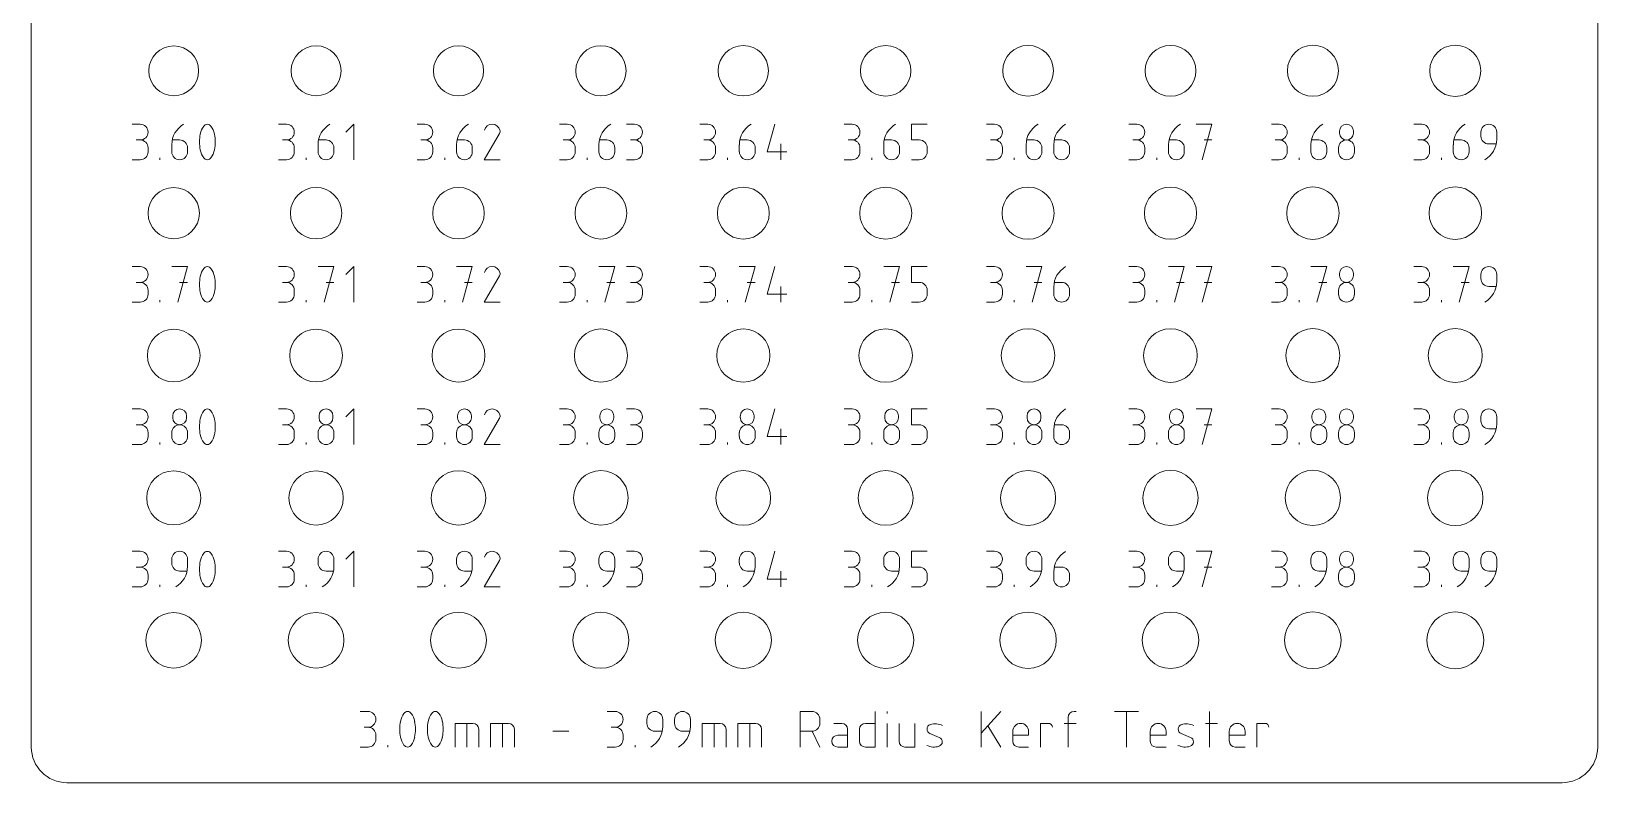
# Model space of a CAD drawing. Header units: millimetres. Extents: x -10 to 210, y -10 to 210.
# Drawn here: x -10 to 210, y -10 to 95.5 of the extents above; entities that cross this region are included whole.
import ezdxf

# ---------------------------------------------------------------- set-up
doc = ezdxf.new("R2010")
doc.units = ezdxf.units.MM
doc.layers.add('Base Plate', color=7, linetype='CONTINUOUS', lineweight=0, true_color=0x000000)
doc.layers.add('Etch', color=1, linetype='CONTINUOUS', lineweight=0, true_color=0xff0000)

msp = doc.modelspace()

# ---------------------------------------------------------------- linework, layer by layer
at = {"layer": 'Base Plate'}
for p, q in [((-10, -5), (-10, 205)), ((210, 205), (210, -5)), ((205, -10), (-5, -10))]:
    msp.add_line(p, q, dxfattribs=at)
for centre, radius in [((10, 90), 3.5), ((30, 90), 3.51), ((50, 90), 3.52), ((70, 90), 3.53), ((90, 90), 3.54), ((110, 90), 3.55), ((130, 90), 3.56), ((150, 90), 3.57), ((170, 90), 3.58), ((190, 90), 3.59), ((10, 70), 3.6), ((30, 70), 3.61), ((50, 70), 3.62), ((70, 70), 3.63), ((90, 70), 3.64), ((110, 70), 3.65), ((130, 70), 3.66), ((150, 70), 3.67), ((170, 70), 3.68), ((190, 70), 3.69), ((10, 50), 3.7), ((30, 50), 3.71), ((50, 50), 3.72), ((70, 50), 3.73), ((90, 50), 3.74), ((110, 50), 3.75), ((130, 50), 3.76), ((150, 50), 3.77), ((170, 50), 3.78), ((190, 50), 3.79), ((10, 30), 3.8), ((30, 30), 3.81), ((50, 30), 3.82), ((70, 30), 3.83), ((90, 30), 3.84), ((110, 30), 3.85), ((130, 30), 3.86), ((150, 30), 3.87), ((170, 30), 3.88), ((190, 30), 3.89), ((10, 10), 3.9), ((30, 10), 3.91), ((50, 10), 3.92), ((70, 10), 3.93), ((90, 10), 3.94), ((110, 10), 3.95), ((130, 10), 3.96), ((150, 10), 3.97), ((170, 10), 3.98), ((190, 10), 3.99)]:
    msp.add_circle(centre, radius, dxfattribs=at)
for centre, start, end in [((-5, -5), 180, 270), ((205, -5), 270, 0)]:
    msp.add_arc(centre, 5, start, end, dxfattribs=at)
at = {"layer": 'Etch'}
for p, q in [((4.17, 82.5), (5.28, 82.5)), ((24.72, 82.5), (25.83, 82.5)), ((34.17, 81.39), (35.28, 82.5)), ((35.28, 82.5), (35.28, 77.5)), ((44.17, 82.5), (45.28, 82.5)), ((64.17, 82.5), (65.28, 82.5)), ((73.61, 82.5), (74.72, 82.5)), ((83.89, 82.5), (85, 82.5)), ((93.33, 78.61), (94.44, 82.5)), ((104.17, 82.5), (105.28, 82.5)), ((115.83, 82.5), (113.61, 82.5)), ((113.61, 82.5), (113.61, 80.28)), ((124.17, 82.5), (125.28, 82.5)), ((144.17, 82.5), (145.28, 82.5)), ((153.61, 82.5), (155.83, 82.5)), ((155.83, 82.5), (154.44, 77.5)), ((164.17, 82.5), (165.28, 82.5)), ((173.75, 81.53), (173.75, 81.25)), ((175.69, 81.25), (175.69, 81.53)), ((184.17, 82.5), (185.28, 82.5)), ((5.28, 80.28), (4.72, 80.28)), ((9.72, 79.61), (9.72, 78.61)), ((10.83, 80.28), (9.79, 80.28)), ((25.83, 80.28), (25.28, 80.28)), ((30.28, 79.61), (30.28, 78.61)), ((31.39, 80.28), (30.34, 80.28)), ((45.28, 80.28), (44.72, 80.28)), ((49.72, 79.61), (49.72, 78.61)), ((50.83, 80.28), (49.79, 80.28)), ((53.61, 77.5), (55.76, 81.19)), ((65.28, 80.28), (64.72, 80.28)), ((69.72, 79.61), (69.72, 78.61)), ((70.83, 80.28), (69.79, 80.28)), ((74.72, 80.28), (74.17, 80.28)), ((85, 80.28), (84.44, 80.28)), ((89.44, 79.61), (89.44, 78.61)), ((90.56, 80.28), (89.51, 80.28)), ((95.28, 77.5), (95.28, 79.72)), ((105.28, 80.28), (104.72, 80.28)), ((109.72, 79.61), (109.72, 78.61)), ((110.83, 80.28), (109.79, 80.28)), ((113.61, 80.28), (114.72, 80.28)), ((125.28, 80.28), (124.72, 80.28)), ((129.72, 79.61), (129.72, 78.61)), ((130.83, 80.28), (129.79, 80.28)), ((133.61, 79.61), (133.61, 78.61)), ((134.72, 80.28), (133.68, 80.28)), ((145.28, 80.28), (144.72, 80.28)), ((149.72, 79.61), (149.72, 78.61)), ((150.83, 80.28), (149.79, 80.28)), ((154.72, 80.28), (155.83, 80.28)), ((165.28, 80.28), (164.72, 80.28)), ((169.72, 79.61), (169.72, 78.61)), ((170.83, 80.28), (169.79, 80.28)), ((185.28, 80.28), (184.72, 80.28)), ((189.72, 79.61), (189.72, 78.61)), ((190.83, 80.28), (189.79, 80.28)), ((193.61, 81.39), (193.61, 80.83)), ((194.72, 79.72), (195.77, 79.72)), ((195.83, 80.39), (195.83, 81.39)), ((5.28, 77.5), (4.17, 77.5)), ((6.39, 79.17), (6.39, 78.61)), ((8.06, 77.5), (8.06, 77.78)), ((11.94, 78.61), (11.94, 79.17)), ((25.83, 77.5), (24.72, 77.5)), ((26.94, 79.17), (26.94, 78.61)), ((28.61, 77.5), (28.61, 77.78)), ((32.5, 78.61), (32.5, 79.17)), ((45.28, 77.5), (44.17, 77.5)), ((46.39, 79.17), (46.39, 78.61)), ((48.06, 77.5), (48.06, 77.78)), ((51.94, 78.61), (51.94, 79.17)), ((55.83, 77.5), (53.61, 77.5)), ((65.28, 77.5), (64.17, 77.5)), ((66.39, 79.17), (66.39, 78.61)), ((68.06, 77.5), (68.06, 77.78)), ((71.94, 78.61), (71.94, 79.17)), ((74.72, 77.5), (73.61, 77.5)), ((75.83, 79.17), (75.83, 78.61)), ((85, 77.5), (83.89, 77.5)), ((86.11, 79.17), (86.11, 78.61)), ((87.78, 77.5), (87.78, 77.78)), ((91.67, 78.61), (91.67, 79.17)), ((96.11, 78.61), (93.33, 78.61)), ((105.28, 77.5), (104.17, 77.5)), ((106.39, 79.17), (106.39, 78.61)), ((108.06, 77.5), (108.06, 77.78)), ((111.94, 78.61), (111.94, 79.17)), ((114.72, 77.5), (113.61, 77.5)), ((115.83, 79.17), (115.83, 78.61)), ((125.28, 77.5), (124.17, 77.5)), ((126.39, 79.17), (126.39, 78.61)), ((128.06, 77.5), (128.06, 77.78)), ((131.94, 78.61), (131.94, 79.17)), ((135.83, 78.61), (135.83, 79.17)), ((145.28, 77.5), (144.17, 77.5)), ((146.39, 79.17), (146.39, 78.61)), ((148.06, 77.5), (148.06, 77.78)), ((151.94, 78.61), (151.94, 79.17)), ((165.28, 77.5), (164.17, 77.5)), ((166.39, 79.17), (166.39, 78.61)), ((168.06, 77.5), (168.06, 77.78)), ((171.94, 78.61), (171.94, 79.17)), ((173.61, 79.17), (173.61, 78.61)), ((175.83, 78.61), (175.83, 79.17)), ((185.28, 77.5), (184.17, 77.5)), ((186.39, 79.17), (186.39, 78.61)), ((188.06, 77.5), (188.06, 77.78)), ((191.94, 78.61), (191.94, 79.17)), ((4.17, 62.5), (5.28, 62.5)), ((9.72, 62.5), (11.94, 62.5)), ((11.94, 62.5), (10.56, 57.5)), ((24.72, 62.5), (25.83, 62.5)), ((30.28, 62.5), (32.5, 62.5)), ((32.5, 62.5), (31.11, 57.5)), ((34.17, 61.39), (35.28, 62.5)), ((35.28, 62.5), (35.28, 57.5)), ((44.17, 62.5), (45.28, 62.5)), ((49.72, 62.5), (51.94, 62.5)), ((51.94, 62.5), (50.56, 57.5)), ((64.17, 62.5), (65.28, 62.5)), ((69.72, 62.5), (71.94, 62.5)), ((71.94, 62.5), (70.56, 57.5)), ((73.61, 62.5), (74.72, 62.5)), ((83.89, 62.5), (85, 62.5)), ((89.44, 62.5), (91.67, 62.5)), ((91.67, 62.5), (90.28, 57.5)), ((93.33, 58.61), (94.44, 62.5)), ((104.17, 62.5), (105.28, 62.5)), ((109.72, 62.5), (111.94, 62.5)), ((111.94, 62.5), (110.56, 57.5)), ((115.83, 62.5), (113.61, 62.5)), ((113.61, 62.5), (113.61, 60.28)), ((124.17, 62.5), (125.28, 62.5)), ((129.72, 62.5), (131.94, 62.5)), ((131.94, 62.5), (130.56, 57.5)), ((144.17, 62.5), (145.28, 62.5)), ((149.72, 62.5), (151.94, 62.5)), ((151.94, 62.5), (150.56, 57.5)), ((153.61, 62.5), (155.83, 62.5)), ((155.83, 62.5), (154.44, 57.5)), ((164.17, 62.5), (165.28, 62.5)), ((169.72, 62.5), (171.94, 62.5)), ((171.94, 62.5), (170.56, 57.5)), ((184.17, 62.5), (185.28, 62.5)), ((189.72, 62.5), (191.94, 62.5)), ((191.94, 62.5), (190.56, 57.5)), ((5.28, 60.28), (4.72, 60.28)), ((10.83, 60.28), (11.94, 60.28)), ((25.83, 60.28), (25.28, 60.28)), ((31.39, 60.28), (32.5, 60.28)), ((45.28, 60.28), (44.72, 60.28)), ((50.83, 60.28), (51.94, 60.28)), ((53.61, 57.5), (55.76, 61.19)), ((65.28, 60.28), (64.72, 60.28)), ((70.83, 60.28), (71.94, 60.28)), ((74.72, 60.28), (74.17, 60.28)), ((85, 60.28), (84.44, 60.28)), ((90.56, 60.28), (91.67, 60.28)), ((95.28, 57.5), (95.28, 59.72)), ((105.28, 60.28), (104.72, 60.28)), ((110.83, 60.28), (111.94, 60.28)), ((113.61, 60.28), (114.72, 60.28)), ((125.28, 60.28), (124.72, 60.28)), ((130.83, 60.28), (131.94, 60.28)), ((133.61, 59.61), (133.61, 58.61)), ((134.72, 60.28), (133.68, 60.28)), ((145.28, 60.28), (144.72, 60.28)), ((150.83, 60.28), (151.94, 60.28)), ((154.72, 60.28), (155.83, 60.28)), ((165.28, 60.28), (164.72, 60.28)), ((170.83, 60.28), (171.94, 60.28)), ((173.75, 61.53), (173.75, 61.25)), ((175.69, 61.25), (175.69, 61.53)), ((185.28, 60.28), (184.72, 60.28)), ((190.83, 60.28), (191.94, 60.28)), ((193.61, 61.39), (193.61, 60.83)), ((194.72, 59.72), (195.77, 59.72)), ((195.83, 60.39), (195.83, 61.39)), ((5.28, 57.5), (4.17, 57.5)), ((6.39, 59.17), (6.39, 58.61)), ((8.06, 57.5), (8.06, 57.78)), ((25.83, 57.5), (24.72, 57.5)), ((26.94, 59.17), (26.94, 58.61)), ((28.61, 57.5), (28.61, 57.78)), ((45.28, 57.5), (44.17, 57.5)), ((46.39, 59.17), (46.39, 58.61)), ((48.06, 57.5), (48.06, 57.78)), ((55.83, 57.5), (53.61, 57.5)), ((65.28, 57.5), (64.17, 57.5)), ((66.39, 59.17), (66.39, 58.61)), ((68.06, 57.5), (68.06, 57.78)), ((74.72, 57.5), (73.61, 57.5)), ((75.83, 59.17), (75.83, 58.61)), ((85, 57.5), (83.89, 57.5)), ((86.11, 59.17), (86.11, 58.61)), ((87.78, 57.5), (87.78, 57.78)), ((96.11, 58.61), (93.33, 58.61)), ((105.28, 57.5), (104.17, 57.5)), ((106.39, 59.17), (106.39, 58.61)), ((108.06, 57.5), (108.06, 57.78)), ((114.72, 57.5), (113.61, 57.5)), ((115.83, 59.17), (115.83, 58.61)), ((125.28, 57.5), (124.17, 57.5)), ((126.39, 59.17), (126.39, 58.61)), ((128.06, 57.5), (128.06, 57.78)), ((135.83, 58.61), (135.83, 59.17)), ((145.28, 57.5), (144.17, 57.5)), ((146.39, 59.17), (146.39, 58.61)), ((148.06, 57.5), (148.06, 57.78)), ((165.28, 57.5), (164.17, 57.5)), ((166.39, 59.17), (166.39, 58.61)), ((168.06, 57.5), (168.06, 57.78)), ((173.61, 59.17), (173.61, 58.61)), ((175.83, 58.61), (175.83, 59.17)), ((185.28, 57.5), (184.17, 57.5)), ((186.39, 59.17), (186.39, 58.61)), ((188.06, 57.5), (188.06, 57.78)), ((4.17, 42.5), (5.28, 42.5)), ((24.72, 42.5), (25.83, 42.5)), ((34.17, 41.39), (35.28, 42.5)), ((35.28, 42.5), (35.28, 37.5)), ((44.17, 42.5), (45.28, 42.5)), ((64.17, 42.5), (65.28, 42.5)), ((73.61, 42.5), (74.72, 42.5)), ((83.89, 42.5), (85, 42.5)), ((93.33, 38.61), (94.44, 42.5)), ((104.17, 42.5), (105.28, 42.5)), ((115.83, 42.5), (113.61, 42.5)), ((113.61, 42.5), (113.61, 40.28)), ((124.17, 42.5), (125.28, 42.5)), ((144.17, 42.5), (145.28, 42.5)), ((153.61, 42.5), (155.83, 42.5)), ((155.83, 42.5), (154.44, 37.5)), ((164.17, 42.5), (165.28, 42.5)), ((184.17, 42.5), (185.28, 42.5)), ((5.28, 40.28), (4.72, 40.28)), ((9.86, 41.53), (9.86, 41.25)), ((11.81, 41.25), (11.81, 41.53)), ((25.83, 40.28), (25.28, 40.28)), ((30.42, 41.53), (30.42, 41.25)), ((32.36, 41.25), (32.36, 41.53)), ((45.28, 40.28), (44.72, 40.28)), ((49.86, 41.53), (49.86, 41.25)), ((51.81, 41.25), (51.81, 41.53)), ((53.61, 37.5), (55.76, 41.19)), ((65.28, 40.28), (64.72, 40.28)), ((69.86, 41.53), (69.86, 41.25)), ((71.81, 41.25), (71.81, 41.53)), ((74.72, 40.28), (74.17, 40.28)), ((85, 40.28), (84.44, 40.28)), ((89.58, 41.53), (89.58, 41.25)), ((91.53, 41.25), (91.53, 41.53)), ((95.28, 37.5), (95.28, 39.72)), ((105.28, 40.28), (104.72, 40.28)), ((109.86, 41.53), (109.86, 41.25)), ((111.81, 41.25), (111.81, 41.53)), ((113.61, 40.28), (114.72, 40.28)), ((125.28, 40.28), (124.72, 40.28)), ((129.86, 41.53), (129.86, 41.25)), ((131.81, 41.25), (131.81, 41.53)), ((133.61, 39.61), (133.61, 38.61)), ((134.72, 40.28), (133.68, 40.28)), ((145.28, 40.28), (144.72, 40.28)), ((149.86, 41.53), (149.86, 41.25)), ((151.81, 41.25), (151.81, 41.53)), ((154.72, 40.28), (155.83, 40.28)), ((165.28, 40.28), (164.72, 40.28)), ((169.86, 41.53), (169.86, 41.25)), ((171.81, 41.25), (171.81, 41.53)), ((173.75, 41.53), (173.75, 41.25)), ((175.69, 41.25), (175.69, 41.53)), ((185.28, 40.28), (184.72, 40.28)), ((189.86, 41.53), (189.86, 41.25)), ((191.81, 41.25), (191.81, 41.53)), ((193.61, 41.39), (193.61, 40.83)), ((194.72, 39.72), (195.77, 39.72)), ((195.83, 40.39), (195.83, 41.39)), ((5.28, 37.5), (4.17, 37.5)), ((6.39, 39.17), (6.39, 38.61)), ((8.06, 37.5), (8.06, 37.78)), ((9.72, 39.17), (9.72, 38.61)), ((11.94, 38.61), (11.94, 39.17)), ((25.83, 37.5), (24.72, 37.5)), ((26.94, 39.17), (26.94, 38.61)), ((28.61, 37.5), (28.61, 37.78)), ((30.28, 39.17), (30.28, 38.61)), ((32.5, 38.61), (32.5, 39.17)), ((45.28, 37.5), (44.17, 37.5)), ((46.39, 39.17), (46.39, 38.61)), ((48.06, 37.5), (48.06, 37.78)), ((49.72, 39.17), (49.72, 38.61)), ((51.94, 38.61), (51.94, 39.17)), ((55.83, 37.5), (53.61, 37.5)), ((65.28, 37.5), (64.17, 37.5)), ((66.39, 39.17), (66.39, 38.61)), ((68.06, 37.5), (68.06, 37.78)), ((69.72, 39.17), (69.72, 38.61)), ((71.94, 38.61), (71.94, 39.17)), ((74.72, 37.5), (73.61, 37.5)), ((75.83, 39.17), (75.83, 38.61)), ((85, 37.5), (83.89, 37.5)), ((86.11, 39.17), (86.11, 38.61)), ((87.78, 37.5), (87.78, 37.78)), ((89.44, 39.17), (89.44, 38.61)), ((91.67, 38.61), (91.67, 39.17)), ((96.11, 38.61), (93.33, 38.61)), ((105.28, 37.5), (104.17, 37.5)), ((106.39, 39.17), (106.39, 38.61)), ((108.06, 37.5), (108.06, 37.78)), ((109.72, 39.17), (109.72, 38.61)), ((111.94, 38.61), (111.94, 39.17)), ((114.72, 37.5), (113.61, 37.5)), ((115.83, 39.17), (115.83, 38.61)), ((125.28, 37.5), (124.17, 37.5)), ((126.39, 39.17), (126.39, 38.61)), ((128.06, 37.5), (128.06, 37.78)), ((129.72, 39.17), (129.72, 38.61)), ((131.94, 38.61), (131.94, 39.17)), ((135.83, 38.61), (135.83, 39.17)), ((145.28, 37.5), (144.17, 37.5)), ((146.39, 39.17), (146.39, 38.61)), ((148.06, 37.5), (148.06, 37.78)), ((149.72, 39.17), (149.72, 38.61)), ((151.94, 38.61), (151.94, 39.17)), ((165.28, 37.5), (164.17, 37.5)), ((166.39, 39.17), (166.39, 38.61)), ((168.06, 37.5), (168.06, 37.78)), ((169.72, 39.17), (169.72, 38.61)), ((171.94, 38.61), (171.94, 39.17)), ((173.61, 39.17), (173.61, 38.61)), ((175.83, 38.61), (175.83, 39.17)), ((185.28, 37.5), (184.17, 37.5)), ((186.39, 39.17), (186.39, 38.61)), ((188.06, 37.5), (188.06, 37.78)), ((189.72, 39.17), (189.72, 38.61)), ((191.94, 38.61), (191.94, 39.17)), ((4.17, 22.5), (5.28, 22.5)), ((24.72, 22.5), (25.83, 22.5)), ((34.17, 21.39), (35.28, 22.5)), ((35.28, 22.5), (35.28, 17.5)), ((44.17, 22.5), (45.28, 22.5)), ((64.17, 22.5), (65.28, 22.5)), ((73.61, 22.5), (74.72, 22.5)), ((83.89, 22.5), (85, 22.5)), ((93.33, 18.61), (94.44, 22.5)), ((104.17, 22.5), (105.28, 22.5)), ((115.83, 22.5), (113.61, 22.5)), ((113.61, 22.5), (113.61, 20.28)), ((124.17, 22.5), (125.28, 22.5)), ((144.17, 22.5), (145.28, 22.5)), ((153.61, 22.5), (155.83, 22.5)), ((155.83, 22.5), (154.44, 17.5)), ((164.17, 22.5), (165.28, 22.5)), ((184.17, 22.5), (185.28, 22.5)), ((5.28, 20.28), (4.72, 20.28)), ((9.72, 21.39), (9.72, 20.83)), ((11.94, 20.39), (11.94, 21.39)), ((25.83, 20.28), (25.28, 20.28)), ((30.28, 21.39), (30.28, 20.83)), ((32.5, 20.39), (32.5, 21.39)), ((45.28, 20.28), (44.72, 20.28)), ((49.72, 21.39), (49.72, 20.83)), ((51.94, 20.39), (51.94, 21.39)), ((53.61, 17.5), (55.76, 21.19)), ((65.28, 20.28), (64.72, 20.28)), ((69.72, 21.39), (69.72, 20.83)), ((71.94, 20.39), (71.94, 21.39)), ((74.72, 20.28), (74.17, 20.28)), ((85, 20.28), (84.44, 20.28)), ((89.44, 21.39), (89.44, 20.83)), ((91.67, 20.39), (91.67, 21.39)), ((105.28, 20.28), (104.72, 20.28)), ((109.72, 21.39), (109.72, 20.83)), ((111.94, 20.39), (111.94, 21.39)), ((113.61, 20.28), (114.72, 20.28)), ((125.28, 20.28), (124.72, 20.28)), ((129.72, 21.39), (129.72, 20.83)), ((131.94, 20.39), (131.94, 21.39)), ((134.72, 20.28), (133.68, 20.28)), ((145.28, 20.28), (144.72, 20.28)), ((149.72, 21.39), (149.72, 20.83)), ((151.94, 20.39), (151.94, 21.39)), ((154.72, 20.28), (155.83, 20.28)), ((165.28, 20.28), (164.72, 20.28)), ((169.72, 21.39), (169.72, 20.83)), ((171.94, 20.39), (171.94, 21.39)), ((173.75, 21.53), (173.75, 21.25)), ((175.69, 21.25), (175.69, 21.53)), ((185.28, 20.28), (184.72, 20.28)), ((189.72, 21.39), (189.72, 20.83)), ((191.94, 20.39), (191.94, 21.39)), ((193.61, 21.39), (193.61, 20.83)), ((195.83, 20.39), (195.83, 21.39)), ((6.39, 19.17), (6.39, 18.61)), ((8.06, 17.5), (8.06, 17.78)), ((10.83, 19.72), (11.88, 19.72)), ((26.94, 19.17), (26.94, 18.61)), ((28.61, 17.5), (28.61, 17.78)), ((31.39, 19.72), (32.43, 19.72)), ((46.39, 19.17), (46.39, 18.61)), ((48.06, 17.5), (48.06, 17.78)), ((50.83, 19.72), (51.88, 19.72)), ((66.39, 19.17), (66.39, 18.61)), ((68.06, 17.5), (68.06, 17.78)), ((70.83, 19.72), (71.88, 19.72)), ((75.83, 19.17), (75.83, 18.61)), ((86.11, 19.17), (86.11, 18.61)), ((87.78, 17.5), (87.78, 17.78)), ((90.56, 19.72), (91.6, 19.72)), ((96.11, 18.61), (93.33, 18.61)), ((95.28, 17.5), (95.28, 19.72)), ((106.39, 19.17), (106.39, 18.61)), ((108.06, 17.5), (108.06, 17.78)), ((110.83, 19.72), (111.88, 19.72)), ((115.83, 19.17), (115.83, 18.61)), ((126.39, 19.17), (126.39, 18.61)), ((128.06, 17.5), (128.06, 17.78)), ((130.83, 19.72), (131.88, 19.72)), ((133.61, 19.61), (133.61, 18.61)), ((135.83, 18.61), (135.83, 19.17)), ((146.39, 19.17), (146.39, 18.61)), ((148.06, 17.5), (148.06, 17.78)), ((150.83, 19.72), (151.88, 19.72)), ((166.39, 19.17), (166.39, 18.61)), ((168.06, 17.5), (168.06, 17.78)), ((170.83, 19.72), (171.88, 19.72)), ((173.61, 19.17), (173.61, 18.61)), ((175.83, 18.61), (175.83, 19.17)), ((186.39, 19.17), (186.39, 18.61)), ((188.06, 17.5), (188.06, 17.78)), ((190.83, 19.72), (191.88, 19.72)), ((194.72, 19.72), (195.77, 19.72)), ((5.28, 17.5), (4.17, 17.5)), ((25.83, 17.5), (24.72, 17.5)), ((45.28, 17.5), (44.17, 17.5)), ((55.83, 17.5), (53.61, 17.5)), ((65.28, 17.5), (64.17, 17.5)), ((74.72, 17.5), (73.61, 17.5)), ((85, 17.5), (83.89, 17.5)), ((105.28, 17.5), (104.17, 17.5)), ((114.72, 17.5), (113.61, 17.5)), ((125.28, 17.5), (124.17, 17.5)), ((145.28, 17.5), (144.17, 17.5)), ((165.28, 17.5), (164.17, 17.5)), ((185.28, 17.5), (184.17, 17.5)), ((70.9, 0), (72.01, 0)), ((97.99, -5), (97.99, 0)), ((97.99, 0), (99.65, 0)), ((108.54, 0), (108.54, -5)), ((110.21, -0.28), (110.21, 0)), ((123.4, 0), (123.4, -5)), ((123.4, -3.06), (126.18, 0)), ((36.18, 0), (37.29, 0)), ((49.51, -5), (49.51, -1.67)), ((49.51, -1.67), (52.01, -1.67)), ((51.18, -1.67), (51.18, -5)), ((54.51, -5), (54.51, -1.67)), ((54.51, -1.67), (57.01, -1.67)), ((56.18, -1.67), (56.18, -5)), ((76.46, -1.11), (76.46, -1.67)), ((78.68, -2.11), (78.68, -1.11)), ((80.35, -1.11), (80.35, -1.67)), ((82.57, -2.11), (82.57, -1.11)), ((84.24, -5), (84.24, -1.67)), ((84.24, -1.67), (86.74, -1.67)), ((85.9, -1.67), (85.9, -5)), ((89.24, -5), (89.24, -1.67)), ((89.24, -1.67), (91.74, -1.67)), ((90.9, -1.67), (90.9, -5)), ((100.76, -1.11), (100.76, -1.67)), ((102.71, -1.67), (103.82, -1.67)), ((107.15, -1.67), (108.54, -1.67)), ((110.21, -5), (110.21, -1.67)), ((111.88, -1.67), (111.88, -4.17)), ((114.1, -5), (114.1, -1.67)), ((124.33, -2.03), (126.18, -5)), ((131.74, -5), (131.74, -1.67)), ((131.74, -1.67), (132.85, -1.67)), ((135.07, -1.67), (136.74, -1.67)), ((135.62, -5), (135.62, -0.83)), ((136.46, 0), (136.74, 0)), ((142.15, 0), (145.49, 0)), ((143.82, 0), (143.82, -5)), ((154.93, -1.67), (156.6, -1.67)), ((155.49, 0), (155.49, -5)), ((162.15, -5), (162.15, -1.67)), ((162.15, -1.67), (163.26, -1.67)), ((37.29, -2.22), (36.74, -2.22)), ((38.4, -3.33), (38.4, -3.89)), ((52.85, -2.5), (52.85, -5)), ((57.85, -2.5), (57.85, -5)), ((63.26, -2.78), (65.49, -2.78)), ((72.01, -2.22), (71.46, -2.22)), ((73.13, -3.33), (73.13, -3.89)), ((77.57, -2.78), (78.61, -2.78)), ((81.46, -2.78), (82.5, -2.78)), ((87.57, -2.5), (87.57, -5)), ((92.57, -2.5), (92.57, -5)), ((99.65, -2.78), (97.99, -2.78)), ((99.65, -2.78), (100.76, -5)), ((103.26, -3.33), (104.65, -3.33)), ((104.65, -2.5), (104.65, -5)), ((106.32, -4.17), (106.32, -2.5)), ((116.22, -3.1), (117.53, -3.64)), ((127.85, -2.78), (127.85, -4.17)), ((127.85, -3.33), (130.07, -3.33)), ((130.07, -3.33), (130.07, -2.78)), ((147.15, -2.78), (147.15, -4.17)), ((147.15, -3.33), (149.38, -3.33)), ((149.38, -3.33), (149.38, -2.78)), ((151.49, -3.1), (152.81, -3.64)), ((158.26, -2.78), (158.26, -4.17)), ((158.26, -3.33), (160.49, -3.33)), ((160.49, -3.33), (160.49, -2.78)), ((37.29, -5), (36.18, -5)), ((40.07, -5), (40.07, -4.72)), ((72.01, -5), (70.9, -5)), ((74.79, -5), (74.79, -4.72)), ((104.65, -5), (103.26, -5)), ((108.54, -5), (107.15, -5)), ((112.71, -5), (114.1, -5)), ((128.68, -5), (130.07, -5)), ((147.99, -5), (149.38, -5)), ((159.1, -5), (160.49, -5))]:
    msp.add_line(p, q, dxfattribs=at)
for centre, radius, start, end in [((5.28, 81.39), 1.11, 270, 90), ((13.06, 79.61), 3.33, 120, 180), ((16.35, 80.62), 2.67, 143.2, 169.5), ((14.72, 81.89), 0.606, 32.76, 147.2), ((13.09, 80.62), 2.67, 10.51, 36.77), ((25.83, 81.39), 1.11, 270, 90), ((33.61, 79.61), 3.33, 120, 180), ((45.28, 81.39), 1.11, 270, 90), ((53.06, 79.61), 3.33, 120, 180), ((54.72, 81.39), 1.11, 14.48, 165.5), ((55.28, 81.47), 0.556, 329.8, 20.53), ((65.28, 81.39), 1.11, 270, 90), ((73.06, 79.61), 3.33, 120, 180), ((74.72, 81.39), 1.11, 270, 90), ((85, 81.39), 1.11, 270, 90), ((92.78, 79.61), 3.33, 120, 180), ((105.28, 81.39), 1.11, 270, 90), ((113.06, 79.61), 3.33, 120, 180), ((125.28, 81.39), 1.11, 270, 90), ((133.06, 79.61), 3.33, 120, 180), ((136.94, 79.61), 3.33, 120, 180), ((145.28, 81.39), 1.11, 270, 90), ((153.06, 79.61), 3.33, 120, 180), ((165.28, 81.39), 1.11, 270, 90), ((173.06, 79.61), 3.33, 120, 180), ((174.72, 81.53), 0.972, 0, 180), ((185.28, 81.39), 1.11, 270, 90), ((193.06, 79.61), 3.33, 120, 180), ((194.72, 81.39), 1.11, 0, 180), ((5.28, 79.17), 1.11, 0, 90), ((10.83, 79.17), 1.11, 0, 90), ((18.84, 80.02), 5.22, 167.9, 180.2), ((18.84, 79.98), 5.22, 179.8, 192.1), ((10.61, 80.02), 5.22, 359.8, 12.09), ((10.61, 79.98), 5.22, 347.9, 0.1885), ((25.83, 79.17), 1.11, 0, 90), ((31.39, 79.17), 1.11, 0, 90), ((45.28, 79.17), 1.11, 0, 90), ((50.83, 79.17), 1.11, 0, 90), ((65.28, 79.17), 1.11, 0, 90), ((70.83, 79.17), 1.11, 0, 90), ((74.72, 79.17), 1.11, 0, 90), ((85, 79.17), 1.11, 0, 90), ((90.56, 79.17), 1.11, 0, 90), ((105.28, 79.17), 1.11, 0, 90), ((110.83, 79.17), 1.11, 0, 90), ((114.72, 79.17), 1.11, 0, 90), ((125.28, 79.17), 1.11, 0, 90), ((130.83, 79.17), 1.11, 0, 90), ((134.72, 79.17), 1.11, 0, 90), ((145.28, 79.17), 1.11, 0, 90), ((150.83, 79.17), 1.11, 0, 90), ((165.28, 79.17), 1.11, 0, 90), ((170.83, 79.17), 1.11, 0, 90), ((174.72, 79.17), 1.11, 0, 180), ((174.72, 81.25), 0.972, 180, 0), ((185.28, 79.17), 1.11, 0, 90), ((190.83, 79.17), 1.11, 0, 90), ((194.72, 80.83), 1.11, 180, 270), ((192.5, 80.39), 3.33, 300, 0), ((5.28, 78.61), 1.11, 270, 0), ((10.83, 78.61), 1.11, 180, 0), ((16.35, 79.38), 2.67, 190.5, 216.8), ((14.72, 78.11), 0.606, 212.8, 327.2), ((13.09, 79.38), 2.67, 323.2, 349.5), ((25.83, 78.61), 1.11, 270, 0), ((31.39, 78.61), 1.11, 180, 0), ((45.28, 78.61), 1.11, 270, 0), ((50.83, 78.61), 1.11, 180, 0), ((65.28, 78.61), 1.11, 270, 0), ((70.83, 78.61), 1.11, 180, 0), ((74.72, 78.61), 1.11, 270, 0), ((85, 78.61), 1.11, 270, 0), ((90.56, 78.61), 1.11, 180, 0), ((105.28, 78.61), 1.11, 270, 0), ((110.83, 78.61), 1.11, 180, 0), ((114.72, 78.61), 1.11, 270, 0), ((125.28, 78.61), 1.11, 270, 0), ((130.83, 78.61), 1.11, 180, 0), ((134.72, 78.61), 1.11, 180, 0), ((145.28, 78.61), 1.11, 270, 0), ((150.83, 78.61), 1.11, 180, 0), ((165.28, 78.61), 1.11, 270, 0), ((170.83, 78.61), 1.11, 180, 0), ((174.72, 78.61), 1.11, 180, 0), ((185.28, 78.61), 1.11, 270, 0), ((190.83, 78.61), 1.11, 180, 0), ((5.28, 61.39), 1.11, 270, 90), ((16.35, 60.62), 2.67, 143.2, 169.5), ((14.72, 61.89), 0.606, 32.76, 147.2), ((13.09, 60.62), 2.67, 10.51, 36.77), ((25.83, 61.39), 1.11, 270, 90), ((45.28, 61.39), 1.11, 270, 90), ((54.72, 61.39), 1.11, 14.48, 165.5), ((55.28, 61.47), 0.556, 329.8, 20.53), ((65.28, 61.39), 1.11, 270, 90), ((74.72, 61.39), 1.11, 270, 90), ((85, 61.39), 1.11, 270, 90), ((105.28, 61.39), 1.11, 270, 90), ((125.28, 61.39), 1.11, 270, 90), ((136.94, 59.61), 3.33, 120, 180), ((145.28, 61.39), 1.11, 270, 90), ((165.28, 61.39), 1.11, 270, 90), ((174.72, 61.53), 0.972, 0, 180), ((185.28, 61.39), 1.11, 270, 90), ((194.72, 61.39), 1.11, 0, 180), ((5.28, 59.17), 1.11, 0, 90), ((18.84, 60.02), 5.22, 167.9, 180.2), ((18.84, 59.98), 5.22, 179.8, 192.1), ((10.61, 60.02), 5.22, 359.8, 12.09), ((10.61, 59.98), 5.22, 347.9, 0.1885), ((25.83, 59.17), 1.11, 0, 90), ((45.28, 59.17), 1.11, 0, 90), ((65.28, 59.17), 1.11, 0, 90), ((74.72, 59.17), 1.11, 0, 90), ((85, 59.17), 1.11, 0, 90), ((105.28, 59.17), 1.11, 0, 90), ((114.72, 59.17), 1.11, 0, 90), ((125.28, 59.17), 1.11, 0, 90), ((134.72, 59.17), 1.11, 0, 90), ((145.28, 59.17), 1.11, 0, 90), ((165.28, 59.17), 1.11, 0, 90), ((174.72, 59.17), 1.11, 0, 180), ((174.72, 61.25), 0.972, 180, 0), ((185.28, 59.17), 1.11, 0, 90), ((194.72, 60.83), 1.11, 180, 270), ((192.5, 60.39), 3.33, 300, 0), ((5.28, 58.61), 1.11, 270, 0), ((16.35, 59.38), 2.67, 190.5, 216.8), ((14.72, 58.11), 0.606, 212.8, 327.2), ((13.09, 59.38), 2.67, 323.2, 349.5), ((25.83, 58.61), 1.11, 270, 0), ((45.28, 58.61), 1.11, 270, 0), ((65.28, 58.61), 1.11, 270, 0), ((74.72, 58.61), 1.11, 270, 0), ((85, 58.61), 1.11, 270, 0), ((105.28, 58.61), 1.11, 270, 0), ((114.72, 58.61), 1.11, 270, 0), ((125.28, 58.61), 1.11, 270, 0), ((134.72, 58.61), 1.11, 180, 0), ((145.28, 58.61), 1.11, 270, 0), ((165.28, 58.61), 1.11, 270, 0), ((174.72, 58.61), 1.11, 180, 0), ((185.28, 58.61), 1.11, 270, 0), ((5.28, 41.39), 1.11, 270, 90), ((10.83, 41.53), 0.972, 0, 180), ((16.35, 40.62), 2.67, 143.2, 169.5), ((14.72, 41.89), 0.606, 32.76, 147.2), ((13.09, 40.62), 2.67, 10.51, 36.77), ((25.83, 41.39), 1.11, 270, 90), ((31.39, 41.53), 0.972, 0, 180), ((45.28, 41.39), 1.11, 270, 90), ((50.83, 41.53), 0.972, 0, 180), ((54.72, 41.39), 1.11, 14.48, 165.5), ((65.28, 41.39), 1.11, 270, 90), ((70.83, 41.53), 0.972, 0, 180), ((74.72, 41.39), 1.11, 270, 90), ((85, 41.39), 1.11, 270, 90), ((90.56, 41.53), 0.972, 0, 180), ((105.28, 41.39), 1.11, 270, 90), ((110.83, 41.53), 0.972, 0, 180), ((125.28, 41.39), 1.11, 270, 90), ((130.83, 41.53), 0.972, 0, 180), ((136.94, 39.61), 3.33, 120, 180), ((145.28, 41.39), 1.11, 270, 90), ((150.83, 41.53), 0.972, 0, 180), ((165.28, 41.39), 1.11, 270, 90), ((170.83, 41.53), 0.972, 0, 180), ((174.72, 41.53), 0.972, 0, 180), ((185.28, 41.39), 1.11, 270, 90), ((190.83, 41.53), 0.972, 0, 180), ((194.72, 41.39), 1.11, 0, 180), ((5.28, 39.17), 1.11, 0, 90), ((10.83, 39.17), 1.11, 0, 180), ((10.83, 41.25), 0.972, 180, 0), ((18.84, 40.02), 5.22, 167.9, 180.2), ((18.84, 39.98), 5.22, 179.8, 192.1), ((10.61, 40.02), 5.22, 359.8, 12.09), ((10.61, 39.98), 5.22, 347.9, 0.1885), ((25.83, 39.17), 1.11, 0, 90), ((31.39, 39.17), 1.11, 0, 180), ((31.39, 41.25), 0.972, 180, 0), ((45.28, 39.17), 1.11, 0, 90), ((50.83, 39.17), 1.11, 0, 180), ((50.83, 41.25), 0.972, 180, 0), ((55.28, 41.47), 0.556, 329.8, 20.53), ((65.28, 39.17), 1.11, 0, 90), ((70.83, 39.17), 1.11, 0, 180), ((70.83, 41.25), 0.972, 180, 0), ((74.72, 39.17), 1.11, 0, 90), ((85, 39.17), 1.11, 0, 90), ((90.56, 39.17), 1.11, 0, 180), ((90.56, 41.25), 0.972, 180, 0), ((105.28, 39.17), 1.11, 0, 90), ((110.83, 39.17), 1.11, 0, 180), ((110.83, 41.25), 0.972, 180, 0), ((114.72, 39.17), 1.11, 0, 90), ((125.28, 39.17), 1.11, 0, 90), ((130.83, 39.17), 1.11, 0, 180), ((130.83, 41.25), 0.972, 180, 0), ((134.72, 39.17), 1.11, 0, 90), ((145.28, 39.17), 1.11, 0, 90), ((150.83, 39.17), 1.11, 0, 180), ((150.83, 41.25), 0.972, 180, 0), ((165.28, 39.17), 1.11, 0, 90), ((170.83, 39.17), 1.11, 0, 180), ((170.83, 41.25), 0.972, 180, 0), ((174.72, 39.17), 1.11, 0, 180), ((174.72, 41.25), 0.972, 180, 0), ((185.28, 39.17), 1.11, 0, 90), ((190.83, 39.17), 1.11, 0, 180), ((190.83, 41.25), 0.972, 180, 0), ((194.72, 40.83), 1.11, 180, 270), ((192.5, 40.39), 3.33, 300, 0), ((5.28, 38.61), 1.11, 270, 0), ((10.83, 38.61), 1.11, 180, 0), ((16.35, 39.38), 2.67, 190.5, 216.8), ((14.72, 38.11), 0.606, 212.8, 327.2), ((13.09, 39.38), 2.67, 323.2, 349.5), ((25.83, 38.61), 1.11, 270, 0), ((31.39, 38.61), 1.11, 180, 0), ((45.28, 38.61), 1.11, 270, 0), ((50.83, 38.61), 1.11, 180, 0), ((65.28, 38.61), 1.11, 270, 0), ((70.83, 38.61), 1.11, 180, 0), ((74.72, 38.61), 1.11, 270, 0), ((85, 38.61), 1.11, 270, 0), ((90.56, 38.61), 1.11, 180, 0), ((105.28, 38.61), 1.11, 270, 0), ((110.83, 38.61), 1.11, 180, 0), ((114.72, 38.61), 1.11, 270, 0), ((125.28, 38.61), 1.11, 270, 0), ((130.83, 38.61), 1.11, 180, 0), ((134.72, 38.61), 1.11, 180, 0), ((145.28, 38.61), 1.11, 270, 0), ((150.83, 38.61), 1.11, 180, 0), ((165.28, 38.61), 1.11, 270, 0), ((170.83, 38.61), 1.11, 180, 0), ((174.72, 38.61), 1.11, 180, 0), ((185.28, 38.61), 1.11, 270, 0), ((190.83, 38.61), 1.11, 180, 0), ((5.28, 21.39), 1.11, 270, 90), ((10.83, 21.39), 1.11, 0, 180), ((16.35, 20.62), 2.67, 143.2, 169.5), ((14.72, 21.89), 0.606, 32.76, 147.2), ((13.09, 20.62), 2.67, 10.51, 36.77), ((25.83, 21.39), 1.11, 270, 90), ((31.39, 21.39), 1.11, 0, 180), ((45.28, 21.39), 1.11, 270, 90), ((50.83, 21.39), 1.11, 0, 180), ((54.72, 21.39), 1.11, 14.48, 165.5), ((65.28, 21.39), 1.11, 270, 90), ((70.83, 21.39), 1.11, 0, 180), ((74.72, 21.39), 1.11, 270, 90), ((85, 21.39), 1.11, 270, 90), ((90.56, 21.39), 1.11, 0, 180), ((105.28, 21.39), 1.11, 270, 90), ((110.83, 21.39), 1.11, 0, 180), ((125.28, 21.39), 1.11, 270, 90), ((130.83, 21.39), 1.11, 0, 180), ((136.94, 19.61), 3.33, 120, 180), ((145.28, 21.39), 1.11, 270, 90), ((150.83, 21.39), 1.11, 0, 180), ((165.28, 21.39), 1.11, 270, 90), ((170.83, 21.39), 1.11, 0, 180), ((174.72, 21.53), 0.972, 0, 180), ((185.28, 21.39), 1.11, 270, 90), ((190.83, 21.39), 1.11, 0, 180), ((194.72, 21.39), 1.11, 0, 180), ((5.28, 19.17), 1.11, 0, 90), ((10.83, 20.83), 1.11, 180, 270), ((8.61, 20.39), 3.33, 300, 0), ((18.84, 20.02), 5.22, 167.9, 180.2), ((18.84, 19.98), 5.22, 179.8, 192.1), ((10.61, 20.02), 5.22, 359.8, 12.09), ((10.61, 19.98), 5.22, 347.9, 0.1885), ((25.83, 19.17), 1.11, 0, 90), ((31.39, 20.83), 1.11, 180, 270), ((29.17, 20.39), 3.33, 300, 0), ((45.28, 19.17), 1.11, 0, 90), ((50.83, 20.83), 1.11, 180, 270), ((48.61, 20.39), 3.33, 300, 0), ((55.28, 21.47), 0.556, 329.8, 20.53), ((65.28, 19.17), 1.11, 0, 90), ((70.83, 20.83), 1.11, 180, 270), ((68.61, 20.39), 3.33, 300, 0), ((74.72, 19.17), 1.11, 0, 90), ((85, 19.17), 1.11, 0, 90), ((90.56, 20.83), 1.11, 180, 270), ((88.33, 20.39), 3.33, 300, 0), ((105.28, 19.17), 1.11, 0, 90), ((110.83, 20.83), 1.11, 180, 270), ((108.61, 20.39), 3.33, 300, 0), ((114.72, 19.17), 1.11, 0, 90), ((125.28, 19.17), 1.11, 0, 90), ((130.83, 20.83), 1.11, 180, 270), ((128.61, 20.39), 3.33, 300, 0), ((134.72, 19.17), 1.11, 0, 90), ((145.28, 19.17), 1.11, 0, 90), ((150.83, 20.83), 1.11, 180, 270), ((148.61, 20.39), 3.33, 300, 0), ((165.28, 19.17), 1.11, 0, 90), ((170.83, 20.83), 1.11, 180, 270), ((168.61, 20.39), 3.33, 300, 0), ((174.72, 19.17), 1.11, 0, 180), ((174.72, 21.25), 0.972, 180, 0), ((185.28, 19.17), 1.11, 0, 90), ((190.83, 20.83), 1.11, 180, 270), ((188.61, 20.39), 3.33, 300, 0), ((194.72, 20.83), 1.11, 180, 270), ((192.5, 20.39), 3.33, 300, 0), ((5.28, 18.61), 1.11, 270, 0), ((16.35, 19.38), 2.67, 190.5, 216.8), ((14.72, 18.11), 0.606, 212.8, 327.2), ((13.09, 19.38), 2.67, 323.2, 349.5), ((25.83, 18.61), 1.11, 270, 0), ((45.28, 18.61), 1.11, 270, 0), ((65.28, 18.61), 1.11, 270, 0), ((74.72, 18.61), 1.11, 270, 0), ((85, 18.61), 1.11, 270, 0), ((105.28, 18.61), 1.11, 270, 0), ((114.72, 18.61), 1.11, 270, 0), ((125.28, 18.61), 1.11, 270, 0), ((134.72, 18.61), 1.11, 180, 0), ((145.28, 18.61), 1.11, 270, 0), ((165.28, 18.61), 1.11, 270, 0), ((174.72, 18.61), 1.11, 180, 0), ((185.28, 18.61), 1.11, 270, 0), ((42.85, -0.61), 0.606, 32.76, 147.2), ((72.01, -1.11), 1.11, 270, 90), ((77.57, -1.11), 1.11, 0, 180), ((81.46, -1.11), 1.11, 0, 180), ((99.65, -1.11), 1.11, 0, 90), ((37.29, -1.11), 1.11, 270, 90), ((46.96, -2.48), 5.22, 167.9, 180.2), ((44.48, -1.88), 2.67, 143.2, 169.5), ((41.22, -1.88), 2.67, 10.51, 36.77), ((38.73, -2.48), 5.22, 359.8, 12.09), ((50.85, -2.48), 5.22, 167.9, 180.2), ((48.37, -1.88), 2.67, 143.2, 169.5), ((46.74, -0.61), 0.606, 32.76, 147.2), ((45.11, -1.88), 2.67, 10.51, 36.77), ((42.62, -2.48), 5.22, 359.8, 12.09), ((52.01, -2.5), 0.833, 0, 90), ((57.01, -2.5), 0.833, 0, 90), ((77.57, -1.67), 1.11, 180, 270), ((75.35, -2.11), 3.33, 300, 0), ((81.46, -1.67), 1.11, 180, 270), ((79.24, -2.11), 3.33, 300, 0), ((86.74, -2.5), 0.833, 0, 90), ((91.74, -2.5), 0.833, 0, 90), ((99.65, -1.67), 1.11, 270, 0), ((103.82, -2.5), 0.833, 0, 90), ((107.15, -2.5), 0.833, 90, 180), ((116.47, -2.48), 0.667, 108.3, 247.8), ((116.97, -3.99), 2.25, 63.1, 108.3), ((128.96, -2.78), 1.11, 0, 180), ((132.85, -2.22), 0.556, 0, 90), ((136.46, -0.83), 0.833, 90, 180), ((148.26, -2.78), 1.11, 0, 180), ((151.75, -2.48), 0.667, 108.3, 247.8), ((152.24, -3.99), 2.25, 63.1, 108.3), ((159.37, -2.78), 1.11, 0, 180), ((163.26, -2.22), 0.556, 0, 90), ((37.29, -3.33), 1.11, 0, 90), ((37.29, -3.89), 1.11, 270, 0), ((46.96, -2.52), 5.22, 179.8, 192.1), ((44.48, -3.12), 2.67, 190.5, 216.8), ((41.22, -3.12), 2.67, 323.2, 349.5), ((38.73, -2.52), 5.22, 347.9, 0.1885), ((50.85, -2.52), 5.22, 179.8, 192.1), ((48.37, -3.12), 2.67, 190.5, 216.8), ((45.11, -3.12), 2.67, 323.2, 349.5), ((42.62, -2.52), 5.22, 347.9, 0.1885), ((72.01, -3.33), 1.11, 0, 90), ((72.01, -3.89), 1.11, 270, 0), ((103.26, -4.17), 0.833, 90, 270), ((107.15, -4.17), 0.833, 180, 270), ((112.71, -4.17), 0.833, 180, 270), ((117.28, -4.25), 0.667, 288.3, 67.79), ((128.68, -4.17), 0.833, 180, 270), ((147.99, -4.17), 0.833, 180, 270), ((152.56, -4.25), 0.667, 288.3, 67.79), ((159.1, -4.17), 0.833, 180, 270), ((42.85, -4.39), 0.606, 212.8, 327.2), ((46.74, -4.39), 0.606, 212.8, 327.2), ((116.78, -2.75), 2.25, 243.1, 288.3), ((152.06, -2.75), 2.25, 243.1, 288.3)]:
    msp.add_arc(centre, radius, start, end, dxfattribs=at)

doc.saveas('drawing.dxf')
